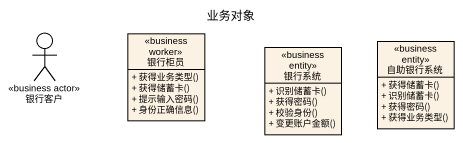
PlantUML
@startuml
title 业务对象
allowmixing
hide circle
hide empty members
skinparam classAttributeIconSize 0
actor 银行客户 <<business actor>>
class 银行柜员 <<business worker>> {
  + 获得业务类型()
  + 获得储蓄卡()
  + 提示输入密码()
  + 身份正确信息()
}
class 自助银行系统 <<business entity>> {
  + 获得储蓄卡()
  + 识别储蓄卡()
  + 获得密码()
  + 获得业务类型()
}
class 银行系统 <<business entity>> {
  + 识别储蓄卡()
  + 获得密码()
  + 校验身份()
  + 变更账户金额()
}
@enduml
